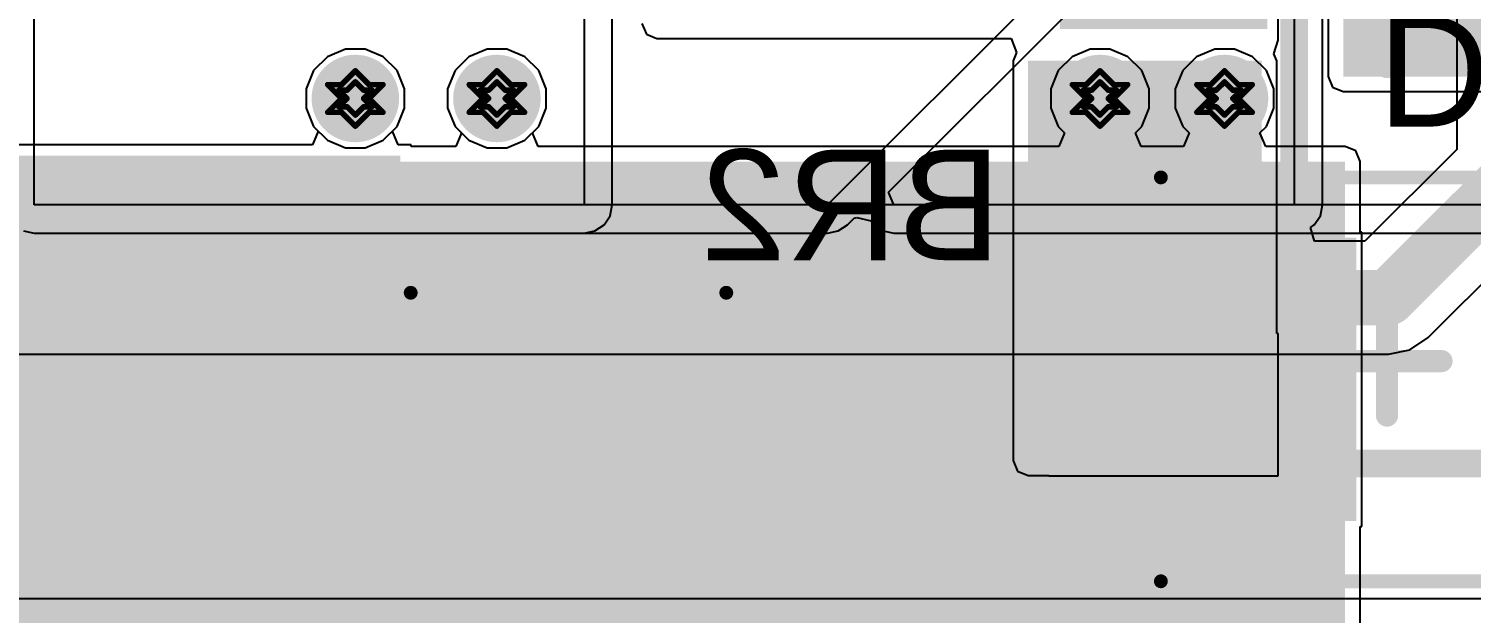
# Model space of a CAD drawing. Header units: inches. Extents: x -2.7 to 10.9, y -2.9 to 7.4.
# Drawn here: x -0.162 to 0.359, y -1.214 to -1.002 of the extents above; entities that cross this region are included whole.
import ezdxf

# ---------------------------------------------------------------- set-up
doc = ezdxf.new("R2010")
doc.units = ezdxf.units.IN
doc.header["$MEASUREMENT"] = 0
for name, color, linetype in [('Board Outline', 216, 'Continuous'), ('Bottom Layer', 5, 'Continuous'), ('Bottom Overlay', 54, 'Continuous'), ('Bottom Paste', 16, 'Continuous'), ('Bottom Solder', 6, 'Continuous'), ('Drill Drawing', 1, 'Continuous'), ('Layer 2', 16, 'Continuous'), ('Layer 3', 76, 'Continuous'), ('Top Layer', 1, 'Continuous'), ('Top Overlay', 2, 'Continuous'), ('Top Paste', 8, 'Continuous'), ('Top Solder', 216, 'Continuous'), ('Via Holes', 16, 'Continuous')]:
    doc.layers.add(name, color=color, linetype=linetype)
doc.styles.add('Arial', font='', dxfattribs={"height": 0.2})
doc.styles.get('Arial').set_extended_font_data('Arial')

# ---------------------------------------------------------------- blocks, each defined once
blk = doc.blocks.new('TB8S_B_33')
at = {"layer": 'Bottom Layer'}
for points in [[(-0.076772, 0.098425), (-0.076772, 0.059055), (-0.147638, 0.059055), (-0.147638, 0.098425)], [(0.147638, 0.098425), (0.147638, 0.059055), (0.076772, 0.059055), (0.076772, 0.098425)], [(-0.076772, -0.059055), (-0.076772, -0.098425), (-0.147638, -0.098425), (-0.147638, -0.059055)], [(0.147638, -0.059055), (0.147638, -0.098425), (0.076772, -0.098425), (0.076772, -0.059055)]]:
    blk.add_hatch(color=5, dxfattribs=at).paths.add_polyline_path(points)
at = {"layer": 'Bottom Paste'}
for points in [[(-0.076772, 0.098425), (-0.076772, 0.059055), (-0.147638, 0.059055), (-0.147638, 0.098425)], [(0.147638, 0.098425), (0.147638, 0.059055), (0.076772, 0.059055), (0.076772, 0.098425)], [(-0.076772, -0.059055), (-0.076772, -0.098425), (-0.147638, -0.098425), (-0.147638, -0.059055)], [(0.147638, -0.059055), (0.147638, -0.098425), (0.076772, -0.098425), (0.076772, -0.059055)]]:
    blk.add_hatch(color=16, dxfattribs=at).paths.add_polyline_path(points)
at = {"layer": 'Bottom Solder'}
for points in [[(-0.074772, 0.100425), (-0.074772, 0.057055), (-0.149638, 0.057055), (-0.149638, 0.100425)], [(0.149638, 0.100425), (0.149638, 0.057055), (0.074772, 0.057055), (0.074772, 0.100425)], [(-0.074772, -0.057055), (-0.074772, -0.100425), (-0.149638, -0.100425), (-0.149638, -0.057055)], [(0.149638, -0.057055), (0.149638, -0.100425), (0.074772, -0.100425), (0.074772, -0.057055)]]:
    blk.add_hatch(color=6, dxfattribs=at).paths.add_polyline_path(points)
at = {"layer": 'Bottom Overlay'}
for points in [[(-0.065, -0.1, 0.01, 0.01, 0), (-0.065, 0.1, 0.01, 0.01, 0)], [(-0.065, 0.1, 0.01, 0.01, 0), (0.065, 0.1, 0.01, 0.01, 0)], [(0.065, -0.1, 0.01, 0.01, 0), (0.065, 0.1, 0.01, 0.01, 0)], [(-0.031496, 0.043307, 0.008, 0.008, 0), (-0.031496, 0.082677, 0.008, 0.008, 0)], [(0.0354, 0.0807, 0.008, 0.008, -1), (0.0354, 0.061, 0.008, 0.008, 0)], [(0.0358, 0.0411, 0.008, 0.008, -1), (0.0358, 0.0608, 0.008, 0.008, 0)], [(-0.031496, -0.082677, 0.008, 0.008, 0), (-0.031496, -0.043307, 0.008, 0.008, 0)], [(0.0354, -0.0469, 0.008, 0.008, -0.9111047), (0.0354, -0.0665, 0.008, 0.008, 0)], [(-0.051181, -0.062992, 0.008, 0.008, 0), (-0.011811, -0.062992, 0.008, 0.008, 0)], [(0.0358, -0.0864, 0.008, 0.008, -1), (0.0358, -0.0667, 0.008, 0.008, 0)], [(-0.065, -0.1, 0.01, 0.01, 0), (0.065, -0.1, 0.01, 0.01, 0)]]:
    blk.add_lwpolyline(points, format="xyseb", dxfattribs=at)
for points in [[(-0.0675, 0.1, 0.005, 0.005, 1), (-0.0625, 0.1, 0.005, 0.005, 1)], [(-0.0675, 0.1, 0.005, 0.005, 1), (-0.0625, 0.1, 0.005, 0.005, 1)], [(0.0625, 0.1, 0.005, 0.005, 1), (0.0675, 0.1, 0.005, 0.005, 1)], [(0.0625, 0.1, 0.005, 0.005, 1), (0.0675, 0.1, 0.005, 0.005, 1)], [(-0.033496, 0.082677, 0.004, 0.004, 1), (-0.029496, 0.082677, 0.004, 0.004, 1)], [(0.0334, 0.0807, 0.004, 0.004, 1), (0.0374, 0.0807, 0.004, 0.004, 1)], [(0.0334, 0.061, 0.004, 0.004, 1), (0.0374, 0.061, 0.004, 0.004, 1)], [(0.0338, 0.0608, 0.004, 0.004, 1), (0.0378, 0.0608, 0.004, 0.004, 1)], [(-0.033496, 0.043307, 0.004, 0.004, 1), (-0.029496, 0.043307, 0.004, 0.004, 1)], [(0.0338, 0.0411, 0.004, 0.004, 1), (0.0378, 0.0411, 0.004, 0.004, 1)], [(-0.033496, -0.043307, 0.004, 0.004, 1), (-0.029496, -0.043307, 0.004, 0.004, 1)], [(0.0334, -0.0469, 0.004, 0.004, 1), (0.0374, -0.0469, 0.004, 0.004, 1)], [(-0.053181, -0.062992, 0.004, 0.004, 1), (-0.049181, -0.062992, 0.004, 0.004, 1)], [(-0.013811, -0.062992, 0.004, 0.004, 1), (-0.009811, -0.062992, 0.004, 0.004, 1)], [(0.0334, -0.0665, 0.004, 0.004, 1), (0.0374, -0.0665, 0.004, 0.004, 1)], [(0.0338, -0.0667, 0.004, 0.004, 1), (0.0378, -0.0667, 0.004, 0.004, 1)], [(-0.033496, -0.082677, 0.004, 0.004, 1), (-0.029496, -0.082677, 0.004, 0.004, 1)], [(0.0338, -0.0864, 0.004, 0.004, 1), (0.0378, -0.0864, 0.004, 0.004, 1)], [(-0.0675, -0.1, 0.005, 0.005, 1), (-0.0625, -0.1, 0.005, 0.005, 1)], [(-0.0675, -0.1, 0.005, 0.005, 1), (-0.0625, -0.1, 0.005, 0.005, 1)], [(0.0625, -0.1, 0.005, 0.005, 1), (0.0675, -0.1, 0.005, 0.005, 1)], [(0.0625, -0.1, 0.005, 0.005, 1), (0.0675, -0.1, 0.005, 0.005, 1)]]:
    blk.add_lwpolyline(points, format="xyseb", close=True, dxfattribs=at)
blk = doc.blocks.new('CYH127_33UH_118')
at = {"layer": 'Top Layer'}
blk.add_hatch(color=1, dxfattribs=at).paths.add_polyline_path([(-0.28543, 0.11811), (-0.12795, 0.11811), (-0.12795, -0.11811), (-0.28543, -0.11811)])
at = {"layer": 'Top Paste'}
blk.add_hatch(color=8, dxfattribs=at).paths.add_polyline_path([(-0.28543, 0.11811), (-0.12795, 0.11811), (-0.12795, -0.11811), (-0.28543, -0.11811)])
at = {"layer": 'Top Solder'}
blk.add_hatch(color=216, dxfattribs=at).paths.add_polyline_path([(-0.2876, 0.12028), (-0.12579, 0.12028), (-0.12579, -0.12028), (-0.2876, -0.12028)])
at = {"layer": 'Top Overlay'}
for points in [[(-0.238, 0.124, 0.005, 0.005, 0), (-0.238, 0.238, 0.005, 0.005, 0)], [(0.238, 0.238, 0.005, 0.005, 0), (-0.238, 0.238, 0.005, 0.005, 0)]]:
    blk.add_lwpolyline(points, format="xyseb", dxfattribs=at)
for points in [[(-0.23925, 0.238, 0.0025, 0.0025, 1), (-0.23675, 0.238, 0.0025, 0.0025, 1)], [(-0.23925, 0.238, 0.0025, 0.0025, 1), (-0.23675, 0.238, 0.0025, 0.0025, 1)], [(-0.23925, 0.124, 0.0025, 0.0025, 1), (-0.23675, 0.124, 0.0025, 0.0025, 1)]]:
    blk.add_lwpolyline(points, format="xyseb", close=True, dxfattribs=at)
blk = doc.blocks.new('SMB__263')
at = {"layer": 'Top Layer'}
for points in [[(-0.14567, -0.04724), (-0.14567, 0.04724), (-0.03543, 0.04724), (-0.03543, -0.04724)], [(0.03543, -0.04724), (0.03543, 0.04724), (0.14567, 0.04724), (0.14567, -0.04724)]]:
    blk.add_hatch(color=1, dxfattribs=at).paths.add_polyline_path(points)
at = {"layer": 'Top Overlay'}
for points in [[(0.10197, 0.04905), (0.18997, 0.04905), (0.18997, 0.07505), (0.10197, 0.07505)], [(0.14697, -0.06494), (0.18997, -0.06494), (0.18997, 0.05306), (0.14697, 0.05306)], [(0.10197, -0.07494), (0.18997, -0.07494), (0.18997, -0.04894), (0.10197, -0.04894)]]:
    blk.add_hatch(color=2, dxfattribs=at).paths.add_polyline_path(points)
at = {"layer": 'Top Paste'}
for points in [[(-0.14567, -0.04724), (-0.14567, 0.04724), (-0.03543, 0.04724), (-0.03543, -0.04724)], [(0.03543, -0.04724), (0.03543, 0.04724), (0.14567, 0.04724), (0.14567, -0.04724)]]:
    blk.add_hatch(color=8, dxfattribs=at).paths.add_polyline_path(points)
at = {"layer": 'Top Solder'}
for points in [[(-0.14967, -0.05124), (-0.14967, 0.05124), (-0.03143, 0.05124), (-0.03143, -0.05124)], [(0.03143, -0.05124), (0.03143, 0.05124), (0.14967, 0.05124), (0.14967, -0.05124)]]:
    blk.add_hatch(color=216, dxfattribs=at).paths.add_polyline_path(points)
at = {"layer": 'Top Overlay'}
for points in [[(0.102, 0.073, 0.005, 0.005, 0), (-0.087, 0.073, 0.005, 0.005, 0)], [(-0.087, 0.073, 0.005, 0.005, 0), (-0.087, 0.055, 0.005, 0.005, 0)], [(-0.087, -0.055, 0.005, 0.005, 0), (-0.087, -0.073, 0.005, 0.005, 0)], [(0.102, -0.073, 0.005, 0.005, 0), (-0.087, -0.073, 0.005, 0.005, 0)]]:
    blk.add_lwpolyline(points, format="xyseb", dxfattribs=at)
for points in [[(-0.08825, 0.073, 0.0025, 0.0025, 1), (-0.08575, 0.073, 0.0025, 0.0025, 1)], [(-0.08825, 0.073, 0.0025, 0.0025, 1), (-0.08575, 0.073, 0.0025, 0.0025, 1)], [(0.10075, 0.073, 0.0025, 0.0025, 1), (0.10325, 0.073, 0.0025, 0.0025, 1)], [(-0.08825, 0.055, 0.0025, 0.0025, 1), (-0.08575, 0.055, 0.0025, 0.0025, 1)], [(-0.08825, -0.055, 0.0025, 0.0025, 1), (-0.08575, -0.055, 0.0025, 0.0025, 1)], [(-0.08825, -0.073, 0.0025, 0.0025, 1), (-0.08575, -0.073, 0.0025, 0.0025, 1)], [(-0.08825, -0.073, 0.0025, 0.0025, 1), (-0.08575, -0.073, 0.0025, 0.0025, 1)], [(0.10075, -0.073, 0.0025, 0.0025, 1), (0.10325, -0.073, 0.0025, 0.0025, 1)]]:
    blk.add_lwpolyline(points, format="xyseb", close=True, dxfattribs=at)

msp = doc.modelspace()

# ---------------------------------------------------------------- hatches: boundary and pattern name
at = {"layer": 'Bottom Layer'}
for points in [[(0.31287, -1.01959), (0.40821, -1.01959), (0.40821, -0.68374), (0.31287, -0.68374)], [(0.31287, -1.01959), (0.50784, -1.01959), (0.50784, -0.94541), (0.31287, -0.94541)], [(0.199, -1.15844), (0.28343, -1.15844), (0.28343, -1.0139), (0.199, -1.0139)]]:
    msp.add_hatch(color=5, dxfattribs=at).paths.add_polyline_path(points)
h = msp.add_hatch(color=5, dxfattribs=at)
edge = h.paths.add_edge_path()
edge.add_arc((-0.044, -1.02752), 0.01181, 0, 360)
h = msp.add_hatch(color=5, dxfattribs=at)
edge = h.paths.add_edge_path()
edge.add_arc((0.00714, -1.02752), 0.01181, 0, 360)
h = msp.add_hatch(color=5, dxfattribs=at)
edge = h.paths.add_edge_path()
edge.add_arc((0.225, -1.02752), 0.01181, 0, 360)
h = msp.add_hatch(color=5, dxfattribs=at)
edge = h.paths.add_edge_path()
edge.add_arc((0.27, -1.02752), 0.01181, 0, 360)
at = {"layer": 'Bottom Solder'}
h = msp.add_hatch(color=6, dxfattribs=at)
edge = h.paths.add_edge_path()
edge.add_arc((-0.044, -1.02752), 0.01581, 0, 360)
h = msp.add_hatch(color=6, dxfattribs=at)
edge = h.paths.add_edge_path()
edge.add_arc((0.00714, -1.02752), 0.01581, 0, 360)
h = msp.add_hatch(color=6, dxfattribs=at)
edge = h.paths.add_edge_path()
edge.add_arc((0.225, -1.02752), 0.01581, 0, 360)
h = msp.add_hatch(color=6, dxfattribs=at)
edge = h.paths.add_edge_path()
edge.add_arc((0.27, -1.02752), 0.01581, 0, 360)
at = {"layer": 'Layer 2'}
h = msp.add_hatch(color=16, dxfattribs=at)
edge = h.paths.add_edge_path()
edge.add_arc((-0.044, -1.02752), 0.01181, 0, 360)
h = msp.add_hatch(color=16, dxfattribs=at)
edge = h.paths.add_edge_path()
edge.add_arc((0.00714, -1.02752), 0.01181, 0, 360)
h = msp.add_hatch(color=16, dxfattribs=at)
edge = h.paths.add_edge_path()
edge.add_arc((0.225, -1.02752), 0.01181, 0, 360)
h = msp.add_hatch(color=16, dxfattribs=at)
edge = h.paths.add_edge_path()
edge.add_arc((0.27, -1.02752), 0.01181, 0, 360)
at = {"layer": 'Layer 3'}
h = msp.add_hatch(color=76, dxfattribs=at)
edge = h.paths.add_edge_path()
edge.add_arc((-0.044, -1.02752), 0.01181, 0, 360)
h = msp.add_hatch(color=76, dxfattribs=at)
edge = h.paths.add_edge_path()
edge.add_arc((0.00714, -1.02752), 0.01181, 0, 360)
h = msp.add_hatch(color=76, dxfattribs=at)
edge = h.paths.add_edge_path()
edge.add_arc((0.225, -1.02752), 0.01181, 0, 360)
h = msp.add_hatch(color=76, dxfattribs=at)
edge = h.paths.add_edge_path()
edge.add_arc((0.27, -1.02752), 0.01181, 0, 360)
at = {"layer": 'Top Layer'}
h = msp.add_hatch(color=1, dxfattribs=at)
edge = h.paths.add_edge_path()
edge.add_arc((-0.044, -1.02752), 0.01181, 0, 360)
h = msp.add_hatch(color=1, dxfattribs=at)
edge = h.paths.add_edge_path()
edge.add_arc((0.00714, -1.02752), 0.01181, 0, 360)
h = msp.add_hatch(color=1, dxfattribs=at)
edge = h.paths.add_edge_path()
edge.add_arc((0.225, -1.02752), 0.01181, 0, 360)
h = msp.add_hatch(color=1, dxfattribs=at)
edge = h.paths.add_edge_path()
edge.add_arc((0.27, -1.02752), 0.01181, 0, 360)
for points in [[(-0.348, -1.2078), (0.31357, -1.2078), (0.31357, -1.05032), (-0.348, -1.05032)], [(0.22805, -1.05032), (0.22805, -1.36634), (0.28908, -1.36634), (0.28908, -1.05032)], [(-0.348, -1.257), (0.31357, -1.257), (0.31357, -1.19433), (-0.348, -1.19433)]]:
    msp.add_hatch(color=1, dxfattribs=at).paths.add_polyline_path(points)
at = {"layer": 'Top Solder'}
h = msp.add_hatch(color=216, dxfattribs=at)
edge = h.paths.add_edge_path()
edge.add_arc((-0.044, -1.02752), 0.01581, 0, 360)
h = msp.add_hatch(color=216, dxfattribs=at)
edge = h.paths.add_edge_path()
edge.add_arc((0.00714, -1.02752), 0.01581, 0, 360)
h = msp.add_hatch(color=216, dxfattribs=at)
edge = h.paths.add_edge_path()
edge.add_arc((0.225, -1.02752), 0.01581, 0, 360)
h = msp.add_hatch(color=216, dxfattribs=at)
edge = h.paths.add_edge_path()
edge.add_arc((0.27, -1.02752), 0.01581, 0, 360)
at = {"layer": 'Via Holes'}
h = msp.add_hatch(color=7, dxfattribs=at)
edge = h.paths.add_edge_path()
edge.add_arc((-0.044, -1.02752), 0.00591, 0, 360)
h = msp.add_hatch(color=7, dxfattribs=at)
edge = h.paths.add_edge_path()
edge.add_arc((0.00714, -1.02752), 0.00591, 0, 360)
h = msp.add_hatch(color=7, dxfattribs=at)
edge = h.paths.add_edge_path()
edge.add_arc((0.225, -1.02752), 0.00591, 0, 360)
h = msp.add_hatch(color=7, dxfattribs=at)
edge = h.paths.add_edge_path()
edge.add_arc((0.27, -1.02752), 0.00591, 0, 360)

# ---------------------------------------------------------------- linework, layer by layer
at = {"layer": 'Board Outline'}
msp.add_lwpolyline([(2.84412, -0.24125, 0.005, 0.005, -0.741893), (-2.49969, -1.37795, 0.005, 0.005, 0)], format="xyseb", dxfattribs=at)
at = {"layer": 'Bottom Layer'}
for p, q in [((-0.16, -1.066), (-0.16, -0.78384)), ((0.03864, -0.917), (0.03864, -1.066)), ((0.04883, -1.066), (0.04883, -0.917)), ((0.30746, -0.94541), (0.30746, -1.01959)), ((0.28943, -1.00571), (0.28943, -0.95505)), ((0.05955, -1.00042), (0.06114, -1.00425)), ((0.06114, -1.00425), (0.06496, -1.00584)), ((0.06496, -1.00584), (0.19288, -1.00584)), ((0.19288, -1.00584), (0.19486, -1.01084)), ((0.28782, -1.01143), (0.28943, -1.00642)), ((0.28943, -1.00642), (0.28943, -1.00571)), ((0.19486, -1.01084), (0.19359, -1.0139)), ((0.19359, -1.0139), (0.19359, -1.15844)), ((0.28885, -1.0139), (0.28782, -1.01143)), ((0.28885, -1.11254), (0.28885, -1.0139)), ((0.30746, -1.01959), (0.30904, -1.02342)), ((0.30904, -1.02342), (0.31287, -1.025)), ((0.31287, -1.025), (0.50784, -1.025)), ((0.03864, -1.066), (-0.16, -1.066)), ((0.04806, -1.0699), (0.04883, -1.066)), ((0.04254, -1.07542), (0.04585, -1.07321)), ((0.04585, -1.07321), (0.04806, -1.0699)), ((-0.1639, -1.07542), (-0.16, -1.0762)), ((-0.16, -1.0762), (0.03864, -1.0762)), ((0.03864, -1.0762), (0.04254, -1.07542)), ((0.28943, -1.11254), (0.28885, -1.11254)), ((0.28943, -1.1639), (0.28943, -1.11254)), ((0.19359, -1.15844), (0.19517, -1.16226)), ((0.19517, -1.16226), (0.199, -1.16385)), ((0.199, -1.16385), (0.20657, -1.16385)), ((0.20657, -1.16385), (0.20657, -1.1639)), ((0.20657, -1.1639), (0.28943, -1.1639)), ((0.60216, -1.20839), (-0.65402, -1.20839))]:
    msp.add_line(p, q, dxfattribs=at)
at = {"layer": 'Drill Drawing'}
for points in [[(-0.049, -1.02252, 0.002, 0.002, 0), (-0.044, -1.01752, 0.002, 0.002, 0)], [(-0.047, -1.02452, 0.002, 0.002, 0), (-0.044, -1.02152, 0.002, 0.002, 0)], [(-0.044, -1.01752, 0.002, 0.002, 0), (-0.039, -1.02252, 0.002, 0.002, 0)], [(-0.044, -1.02152, 0.002, 0.002, 0), (-0.041, -1.02452, 0.002, 0.002, 0)], [(0.00214, -1.02252, 0.002, 0.002, 0), (0.00714, -1.01752, 0.002, 0.002, 0)], [(0.00414, -1.02452, 0.002, 0.002, 0), (0.00714, -1.02152, 0.002, 0.002, 0)], [(0.00714, -1.01752, 0.002, 0.002, 0), (0.01214, -1.02252, 0.002, 0.002, 0)], [(0.00714, -1.02152, 0.002, 0.002, 0), (0.01014, -1.02452, 0.002, 0.002, 0)], [(0.22, -1.02252, 0.002, 0.002, 0), (0.225, -1.01752, 0.002, 0.002, 0)], [(0.222, -1.02452, 0.002, 0.002, 0), (0.225, -1.02152, 0.002, 0.002, 0)], [(0.225, -1.01752, 0.002, 0.002, 0), (0.23, -1.02252, 0.002, 0.002, 0)], [(0.225, -1.02152, 0.002, 0.002, 0), (0.228, -1.02452, 0.002, 0.002, 0)], [(0.265, -1.02252, 0.002, 0.002, 0), (0.27, -1.01752, 0.002, 0.002, 0)], [(0.267, -1.02452, 0.002, 0.002, 0), (0.27, -1.02152, 0.002, 0.002, 0)], [(0.27, -1.01752, 0.002, 0.002, 0), (0.275, -1.02252, 0.002, 0.002, 0)], [(0.27, -1.02152, 0.002, 0.002, 0), (0.273, -1.02452, 0.002, 0.002, 0)], [(-0.054, -1.02252, 0.002, 0.002, 0), (-0.049, -1.02752, 0.002, 0.002, 0)], [(-0.054, -1.02252, 0.002, 0.002, 0), (-0.049, -1.02252, 0.002, 0.002, 0)], [(-0.05, -1.02452, 0.002, 0.002, 0), (-0.047, -1.02752, 0.002, 0.002, 0)], [(-0.05, -1.02452, 0.002, 0.002, 0), (-0.047, -1.02452, 0.002, 0.002, 0)], [(-0.041, -1.02452, 0.002, 0.002, 0), (-0.038, -1.02452, 0.002, 0.002, 0)], [(-0.041, -1.02752, 0.002, 0.002, 0), (-0.038, -1.02452, 0.002, 0.002, 0)], [(-0.039, -1.02252, 0.002, 0.002, 0), (-0.034, -1.02252, 0.002, 0.002, 0)], [(-0.039, -1.02752, 0.002, 0.002, 0), (-0.034, -1.02252, 0.002, 0.002, 0)], [(-0.00286, -1.02252, 0.002, 0.002, 0), (0.00214, -1.02752, 0.002, 0.002, 0)], [(-0.00286, -1.02252, 0.002, 0.002, 0), (0.00214, -1.02252, 0.002, 0.002, 0)], [(0.00114, -1.02452, 0.002, 0.002, 0), (0.00414, -1.02752, 0.002, 0.002, 0)], [(0.00114, -1.02452, 0.002, 0.002, 0), (0.00414, -1.02452, 0.002, 0.002, 0)], [(0.01014, -1.02452, 0.002, 0.002, 0), (0.01314, -1.02452, 0.002, 0.002, 0)], [(0.01014, -1.02752, 0.002, 0.002, 0), (0.01314, -1.02452, 0.002, 0.002, 0)], [(0.01214, -1.02252, 0.002, 0.002, 0), (0.01714, -1.02252, 0.002, 0.002, 0)], [(0.01214, -1.02752, 0.002, 0.002, 0), (0.01714, -1.02252, 0.002, 0.002, 0)], [(0.215, -1.02252, 0.002, 0.002, 0), (0.22, -1.02752, 0.002, 0.002, 0)], [(0.215, -1.02252, 0.002, 0.002, 0), (0.22, -1.02252, 0.002, 0.002, 0)], [(0.219, -1.02452, 0.002, 0.002, 0), (0.222, -1.02752, 0.002, 0.002, 0)], [(0.219, -1.02452, 0.002, 0.002, 0), (0.222, -1.02452, 0.002, 0.002, 0)], [(0.228, -1.02452, 0.002, 0.002, 0), (0.231, -1.02452, 0.002, 0.002, 0)], [(0.228, -1.02752, 0.002, 0.002, 0), (0.231, -1.02452, 0.002, 0.002, 0)], [(0.23, -1.02252, 0.002, 0.002, 0), (0.235, -1.02252, 0.002, 0.002, 0)], [(0.23, -1.02752, 0.002, 0.002, 0), (0.235, -1.02252, 0.002, 0.002, 0)], [(0.26, -1.02252, 0.002, 0.002, 0), (0.265, -1.02752, 0.002, 0.002, 0)], [(0.26, -1.02252, 0.002, 0.002, 0), (0.265, -1.02252, 0.002, 0.002, 0)], [(0.264, -1.02452, 0.002, 0.002, 0), (0.267, -1.02752, 0.002, 0.002, 0)], [(0.264, -1.02452, 0.002, 0.002, 0), (0.267, -1.02452, 0.002, 0.002, 0)], [(0.273, -1.02452, 0.002, 0.002, 0), (0.276, -1.02452, 0.002, 0.002, 0)], [(0.273, -1.02752, 0.002, 0.002, 0), (0.276, -1.02452, 0.002, 0.002, 0)], [(0.275, -1.02252, 0.002, 0.002, 0), (0.28, -1.02252, 0.002, 0.002, 0)], [(0.275, -1.02752, 0.002, 0.002, 0), (0.28, -1.02252, 0.002, 0.002, 0)], [(-0.054, -1.03252, 0.002, 0.002, 0), (-0.049, -1.02752, 0.002, 0.002, 0)], [(-0.054, -1.03252, 0.002, 0.002, 0), (-0.049, -1.03252, 0.002, 0.002, 0)], [(-0.05, -1.03052, 0.002, 0.002, 0), (-0.047, -1.02752, 0.002, 0.002, 0)], [(-0.05, -1.03052, 0.002, 0.002, 0), (-0.047, -1.03052, 0.002, 0.002, 0)], [(-0.049, -1.03252, 0.002, 0.002, 0), (-0.044, -1.03752, 0.002, 0.002, 0)], [(-0.047, -1.03052, 0.002, 0.002, 0), (-0.044, -1.03352, 0.002, 0.002, 0)], [(-0.044, -1.03352, 0.002, 0.002, 0), (-0.041, -1.03052, 0.002, 0.002, 0)], [(-0.044, -1.03752, 0.002, 0.002, 0), (-0.039, -1.03252, 0.002, 0.002, 0)], [(-0.041, -1.02752, 0.002, 0.002, 0), (-0.038, -1.03052, 0.002, 0.002, 0)], [(-0.041, -1.03052, 0.002, 0.002, 0), (-0.038, -1.03052, 0.002, 0.002, 0)], [(-0.039, -1.02752, 0.002, 0.002, 0), (-0.034, -1.03252, 0.002, 0.002, 0)], [(-0.039, -1.03252, 0.002, 0.002, 0), (-0.034, -1.03252, 0.002, 0.002, 0)], [(-0.00286, -1.03252, 0.002, 0.002, 0), (0.00214, -1.02752, 0.002, 0.002, 0)], [(-0.00286, -1.03252, 0.002, 0.002, 0), (0.00214, -1.03252, 0.002, 0.002, 0)], [(0.00114, -1.03052, 0.002, 0.002, 0), (0.00414, -1.02752, 0.002, 0.002, 0)], [(0.00114, -1.03052, 0.002, 0.002, 0), (0.00414, -1.03052, 0.002, 0.002, 0)], [(0.00214, -1.03252, 0.002, 0.002, 0), (0.00714, -1.03752, 0.002, 0.002, 0)], [(0.00414, -1.03052, 0.002, 0.002, 0), (0.00714, -1.03352, 0.002, 0.002, 0)], [(0.00714, -1.03352, 0.002, 0.002, 0), (0.01014, -1.03052, 0.002, 0.002, 0)], [(0.00714, -1.03752, 0.002, 0.002, 0), (0.01214, -1.03252, 0.002, 0.002, 0)], [(0.01014, -1.02752, 0.002, 0.002, 0), (0.01314, -1.03052, 0.002, 0.002, 0)], [(0.01014, -1.03052, 0.002, 0.002, 0), (0.01314, -1.03052, 0.002, 0.002, 0)], [(0.01214, -1.02752, 0.002, 0.002, 0), (0.01714, -1.03252, 0.002, 0.002, 0)], [(0.01214, -1.03252, 0.002, 0.002, 0), (0.01714, -1.03252, 0.002, 0.002, 0)], [(0.215, -1.03252, 0.002, 0.002, 0), (0.22, -1.02752, 0.002, 0.002, 0)], [(0.215, -1.03252, 0.002, 0.002, 0), (0.22, -1.03252, 0.002, 0.002, 0)], [(0.219, -1.03052, 0.002, 0.002, 0), (0.222, -1.02752, 0.002, 0.002, 0)], [(0.219, -1.03052, 0.002, 0.002, 0), (0.222, -1.03052, 0.002, 0.002, 0)], [(0.22, -1.03252, 0.002, 0.002, 0), (0.225, -1.03752, 0.002, 0.002, 0)], [(0.222, -1.03052, 0.002, 0.002, 0), (0.225, -1.03352, 0.002, 0.002, 0)], [(0.225, -1.03352, 0.002, 0.002, 0), (0.228, -1.03052, 0.002, 0.002, 0)], [(0.225, -1.03752, 0.002, 0.002, 0), (0.23, -1.03252, 0.002, 0.002, 0)], [(0.228, -1.02752, 0.002, 0.002, 0), (0.231, -1.03052, 0.002, 0.002, 0)], [(0.228, -1.03052, 0.002, 0.002, 0), (0.231, -1.03052, 0.002, 0.002, 0)], [(0.23, -1.02752, 0.002, 0.002, 0), (0.235, -1.03252, 0.002, 0.002, 0)], [(0.23, -1.03252, 0.002, 0.002, 0), (0.235, -1.03252, 0.002, 0.002, 0)], [(0.26, -1.03252, 0.002, 0.002, 0), (0.265, -1.02752, 0.002, 0.002, 0)], [(0.26, -1.03252, 0.002, 0.002, 0), (0.265, -1.03252, 0.002, 0.002, 0)], [(0.264, -1.03052, 0.002, 0.002, 0), (0.267, -1.02752, 0.002, 0.002, 0)], [(0.264, -1.03052, 0.002, 0.002, 0), (0.267, -1.03052, 0.002, 0.002, 0)], [(0.265, -1.03252, 0.002, 0.002, 0), (0.27, -1.03752, 0.002, 0.002, 0)], [(0.267, -1.03052, 0.002, 0.002, 0), (0.27, -1.03352, 0.002, 0.002, 0)], [(0.27, -1.03352, 0.002, 0.002, 0), (0.273, -1.03052, 0.002, 0.002, 0)], [(0.27, -1.03752, 0.002, 0.002, 0), (0.275, -1.03252, 0.002, 0.002, 0)], [(0.273, -1.02752, 0.002, 0.002, 0), (0.276, -1.03052, 0.002, 0.002, 0)], [(0.273, -1.03052, 0.002, 0.002, 0), (0.276, -1.03052, 0.002, 0.002, 0)], [(0.275, -1.02752, 0.002, 0.002, 0), (0.28, -1.03252, 0.002, 0.002, 0)], [(0.275, -1.03252, 0.002, 0.002, 0), (0.28, -1.03252, 0.002, 0.002, 0)]]:
    msp.add_lwpolyline(points, format="xyseb", dxfattribs=at)
for points in [[(-0.0445, -1.01752, 0.001, 0.001, 1), (-0.0435, -1.01752, 0.001, 0.001, 1)], [(-0.0445, -1.01752, 0.001, 0.001, 1), (-0.0435, -1.01752, 0.001, 0.001, 1)], [(-0.0445, -1.02152, 0.001, 0.001, 1), (-0.0435, -1.02152, 0.001, 0.001, 1)], [(-0.0445, -1.02152, 0.001, 0.001, 1), (-0.0435, -1.02152, 0.001, 0.001, 1)], [(0.00664, -1.01752, 0.001, 0.001, 1), (0.00764, -1.01752, 0.001, 0.001, 1)], [(0.00664, -1.01752, 0.001, 0.001, 1), (0.00764, -1.01752, 0.001, 0.001, 1)], [(0.00664, -1.02152, 0.001, 0.001, 1), (0.00764, -1.02152, 0.001, 0.001, 1)], [(0.00664, -1.02152, 0.001, 0.001, 1), (0.00764, -1.02152, 0.001, 0.001, 1)], [(0.2245, -1.01752, 0.001, 0.001, 1), (0.2255, -1.01752, 0.001, 0.001, 1)], [(0.2245, -1.01752, 0.001, 0.001, 1), (0.2255, -1.01752, 0.001, 0.001, 1)], [(0.2245, -1.02152, 0.001, 0.001, 1), (0.2255, -1.02152, 0.001, 0.001, 1)], [(0.2245, -1.02152, 0.001, 0.001, 1), (0.2255, -1.02152, 0.001, 0.001, 1)], [(0.2695, -1.01752, 0.001, 0.001, 1), (0.2705, -1.01752, 0.001, 0.001, 1)], [(0.2695, -1.01752, 0.001, 0.001, 1), (0.2705, -1.01752, 0.001, 0.001, 1)], [(0.2695, -1.02152, 0.001, 0.001, 1), (0.2705, -1.02152, 0.001, 0.001, 1)], [(0.2695, -1.02152, 0.001, 0.001, 1), (0.2705, -1.02152, 0.001, 0.001, 1)], [(-0.0545, -1.02252, 0.001, 0.001, 1), (-0.0535, -1.02252, 0.001, 0.001, 1)], [(-0.0545, -1.02252, 0.001, 0.001, 1), (-0.0535, -1.02252, 0.001, 0.001, 1)], [(-0.0505, -1.02452, 0.001, 0.001, 1), (-0.0495, -1.02452, 0.001, 0.001, 1)], [(-0.0505, -1.02452, 0.001, 0.001, 1), (-0.0495, -1.02452, 0.001, 0.001, 1)], [(-0.0495, -1.02252, 0.001, 0.001, 1), (-0.0485, -1.02252, 0.001, 0.001, 1)], [(-0.0495, -1.02252, 0.001, 0.001, 1), (-0.0485, -1.02252, 0.001, 0.001, 1)], [(-0.0475, -1.02452, 0.001, 0.001, 1), (-0.0465, -1.02452, 0.001, 0.001, 1)], [(-0.0475, -1.02452, 0.001, 0.001, 1), (-0.0465, -1.02452, 0.001, 0.001, 1)], [(-0.0415, -1.02452, 0.001, 0.001, 1), (-0.0405, -1.02452, 0.001, 0.001, 1)], [(-0.0415, -1.02452, 0.001, 0.001, 1), (-0.0405, -1.02452, 0.001, 0.001, 1)], [(-0.0395, -1.02252, 0.001, 0.001, 1), (-0.0385, -1.02252, 0.001, 0.001, 1)], [(-0.0395, -1.02252, 0.001, 0.001, 1), (-0.0385, -1.02252, 0.001, 0.001, 1)], [(-0.0385, -1.02452, 0.001, 0.001, 1), (-0.0375, -1.02452, 0.001, 0.001, 1)], [(-0.0385, -1.02452, 0.001, 0.001, 1), (-0.0375, -1.02452, 0.001, 0.001, 1)], [(-0.0345, -1.02252, 0.001, 0.001, 1), (-0.0335, -1.02252, 0.001, 0.001, 1)], [(-0.0345, -1.02252, 0.001, 0.001, 1), (-0.0335, -1.02252, 0.001, 0.001, 1)], [(-0.00336, -1.02252, 0.001, 0.001, 1), (-0.00236, -1.02252, 0.001, 0.001, 1)], [(-0.00336, -1.02252, 0.001, 0.001, 1), (-0.00236, -1.02252, 0.001, 0.001, 1)], [(0.00064, -1.02452, 0.001, 0.001, 1), (0.00164, -1.02452, 0.001, 0.001, 1)], [(0.00064, -1.02452, 0.001, 0.001, 1), (0.00164, -1.02452, 0.001, 0.001, 1)], [(0.00164, -1.02252, 0.001, 0.001, 1), (0.00264, -1.02252, 0.001, 0.001, 1)], [(0.00164, -1.02252, 0.001, 0.001, 1), (0.00264, -1.02252, 0.001, 0.001, 1)], [(0.00364, -1.02452, 0.001, 0.001, 1), (0.00464, -1.02452, 0.001, 0.001, 1)], [(0.00364, -1.02452, 0.001, 0.001, 1), (0.00464, -1.02452, 0.001, 0.001, 1)], [(0.00964, -1.02452, 0.001, 0.001, 1), (0.01064, -1.02452, 0.001, 0.001, 1)], [(0.00964, -1.02452, 0.001, 0.001, 1), (0.01064, -1.02452, 0.001, 0.001, 1)], [(0.01164, -1.02252, 0.001, 0.001, 1), (0.01264, -1.02252, 0.001, 0.001, 1)], [(0.01164, -1.02252, 0.001, 0.001, 1), (0.01264, -1.02252, 0.001, 0.001, 1)], [(0.01264, -1.02452, 0.001, 0.001, 1), (0.01364, -1.02452, 0.001, 0.001, 1)], [(0.01264, -1.02452, 0.001, 0.001, 1), (0.01364, -1.02452, 0.001, 0.001, 1)], [(0.01664, -1.02252, 0.001, 0.001, 1), (0.01764, -1.02252, 0.001, 0.001, 1)], [(0.01664, -1.02252, 0.001, 0.001, 1), (0.01764, -1.02252, 0.001, 0.001, 1)], [(0.2145, -1.02252, 0.001, 0.001, 1), (0.2155, -1.02252, 0.001, 0.001, 1)], [(0.2145, -1.02252, 0.001, 0.001, 1), (0.2155, -1.02252, 0.001, 0.001, 1)], [(0.2185, -1.02452, 0.001, 0.001, 1), (0.2195, -1.02452, 0.001, 0.001, 1)], [(0.2185, -1.02452, 0.001, 0.001, 1), (0.2195, -1.02452, 0.001, 0.001, 1)], [(0.2195, -1.02252, 0.001, 0.001, 1), (0.2205, -1.02252, 0.001, 0.001, 1)], [(0.2195, -1.02252, 0.001, 0.001, 1), (0.2205, -1.02252, 0.001, 0.001, 1)], [(0.2215, -1.02452, 0.001, 0.001, 1), (0.2225, -1.02452, 0.001, 0.001, 1)], [(0.2215, -1.02452, 0.001, 0.001, 1), (0.2225, -1.02452, 0.001, 0.001, 1)], [(0.2275, -1.02452, 0.001, 0.001, 1), (0.2285, -1.02452, 0.001, 0.001, 1)], [(0.2275, -1.02452, 0.001, 0.001, 1), (0.2285, -1.02452, 0.001, 0.001, 1)], [(0.2295, -1.02252, 0.001, 0.001, 1), (0.2305, -1.02252, 0.001, 0.001, 1)], [(0.2295, -1.02252, 0.001, 0.001, 1), (0.2305, -1.02252, 0.001, 0.001, 1)], [(0.2305, -1.02452, 0.001, 0.001, 1), (0.2315, -1.02452, 0.001, 0.001, 1)], [(0.2305, -1.02452, 0.001, 0.001, 1), (0.2315, -1.02452, 0.001, 0.001, 1)], [(0.2345, -1.02252, 0.001, 0.001, 1), (0.2355, -1.02252, 0.001, 0.001, 1)], [(0.2345, -1.02252, 0.001, 0.001, 1), (0.2355, -1.02252, 0.001, 0.001, 1)], [(0.2595, -1.02252, 0.001, 0.001, 1), (0.2605, -1.02252, 0.001, 0.001, 1)], [(0.2595, -1.02252, 0.001, 0.001, 1), (0.2605, -1.02252, 0.001, 0.001, 1)], [(0.2635, -1.02452, 0.001, 0.001, 1), (0.2645, -1.02452, 0.001, 0.001, 1)], [(0.2635, -1.02452, 0.001, 0.001, 1), (0.2645, -1.02452, 0.001, 0.001, 1)], [(0.2645, -1.02252, 0.001, 0.001, 1), (0.2655, -1.02252, 0.001, 0.001, 1)], [(0.2645, -1.02252, 0.001, 0.001, 1), (0.2655, -1.02252, 0.001, 0.001, 1)], [(0.2665, -1.02452, 0.001, 0.001, 1), (0.2675, -1.02452, 0.001, 0.001, 1)], [(0.2665, -1.02452, 0.001, 0.001, 1), (0.2675, -1.02452, 0.001, 0.001, 1)], [(0.2725, -1.02452, 0.001, 0.001, 1), (0.2735, -1.02452, 0.001, 0.001, 1)], [(0.2725, -1.02452, 0.001, 0.001, 1), (0.2735, -1.02452, 0.001, 0.001, 1)], [(0.2745, -1.02252, 0.001, 0.001, 1), (0.2755, -1.02252, 0.001, 0.001, 1)], [(0.2745, -1.02252, 0.001, 0.001, 1), (0.2755, -1.02252, 0.001, 0.001, 1)], [(0.2755, -1.02452, 0.001, 0.001, 1), (0.2765, -1.02452, 0.001, 0.001, 1)], [(0.2755, -1.02452, 0.001, 0.001, 1), (0.2765, -1.02452, 0.001, 0.001, 1)], [(0.2795, -1.02252, 0.001, 0.001, 1), (0.2805, -1.02252, 0.001, 0.001, 1)], [(0.2795, -1.02252, 0.001, 0.001, 1), (0.2805, -1.02252, 0.001, 0.001, 1)], [(-0.0545, -1.03252, 0.001, 0.001, 1), (-0.0535, -1.03252, 0.001, 0.001, 1)], [(-0.0545, -1.03252, 0.001, 0.001, 1), (-0.0535, -1.03252, 0.001, 0.001, 1)], [(-0.0505, -1.03052, 0.001, 0.001, 1), (-0.0495, -1.03052, 0.001, 0.001, 1)], [(-0.0505, -1.03052, 0.001, 0.001, 1), (-0.0495, -1.03052, 0.001, 0.001, 1)], [(-0.0495, -1.02752, 0.001, 0.001, 1), (-0.0485, -1.02752, 0.001, 0.001, 1)], [(-0.0495, -1.02752, 0.001, 0.001, 1), (-0.0485, -1.02752, 0.001, 0.001, 1)], [(-0.0495, -1.03252, 0.001, 0.001, 1), (-0.0485, -1.03252, 0.001, 0.001, 1)], [(-0.0495, -1.03252, 0.001, 0.001, 1), (-0.0485, -1.03252, 0.001, 0.001, 1)], [(-0.0475, -1.02752, 0.001, 0.001, 1), (-0.0465, -1.02752, 0.001, 0.001, 1)], [(-0.0475, -1.02752, 0.001, 0.001, 1), (-0.0465, -1.02752, 0.001, 0.001, 1)], [(-0.0475, -1.03052, 0.001, 0.001, 1), (-0.0465, -1.03052, 0.001, 0.001, 1)], [(-0.0475, -1.03052, 0.001, 0.001, 1), (-0.0465, -1.03052, 0.001, 0.001, 1)], [(-0.0415, -1.02752, 0.001, 0.001, 1), (-0.0405, -1.02752, 0.001, 0.001, 1)], [(-0.0415, -1.02752, 0.001, 0.001, 1), (-0.0405, -1.02752, 0.001, 0.001, 1)], [(-0.0415, -1.03052, 0.001, 0.001, 1), (-0.0405, -1.03052, 0.001, 0.001, 1)], [(-0.0415, -1.03052, 0.001, 0.001, 1), (-0.0405, -1.03052, 0.001, 0.001, 1)], [(-0.0395, -1.02752, 0.001, 0.001, 1), (-0.0385, -1.02752, 0.001, 0.001, 1)], [(-0.0395, -1.02752, 0.001, 0.001, 1), (-0.0385, -1.02752, 0.001, 0.001, 1)], [(-0.0395, -1.03252, 0.001, 0.001, 1), (-0.0385, -1.03252, 0.001, 0.001, 1)], [(-0.0395, -1.03252, 0.001, 0.001, 1), (-0.0385, -1.03252, 0.001, 0.001, 1)], [(-0.0385, -1.03052, 0.001, 0.001, 1), (-0.0375, -1.03052, 0.001, 0.001, 1)], [(-0.0385, -1.03052, 0.001, 0.001, 1), (-0.0375, -1.03052, 0.001, 0.001, 1)], [(-0.0345, -1.03252, 0.001, 0.001, 1), (-0.0335, -1.03252, 0.001, 0.001, 1)], [(-0.0345, -1.03252, 0.001, 0.001, 1), (-0.0335, -1.03252, 0.001, 0.001, 1)], [(-0.00336, -1.03252, 0.001, 0.001, 1), (-0.00236, -1.03252, 0.001, 0.001, 1)], [(-0.00336, -1.03252, 0.001, 0.001, 1), (-0.00236, -1.03252, 0.001, 0.001, 1)], [(0.00064, -1.03052, 0.001, 0.001, 1), (0.00164, -1.03052, 0.001, 0.001, 1)], [(0.00064, -1.03052, 0.001, 0.001, 1), (0.00164, -1.03052, 0.001, 0.001, 1)], [(0.00164, -1.02752, 0.001, 0.001, 1), (0.00264, -1.02752, 0.001, 0.001, 1)], [(0.00164, -1.02752, 0.001, 0.001, 1), (0.00264, -1.02752, 0.001, 0.001, 1)], [(0.00164, -1.03252, 0.001, 0.001, 1), (0.00264, -1.03252, 0.001, 0.001, 1)], [(0.00164, -1.03252, 0.001, 0.001, 1), (0.00264, -1.03252, 0.001, 0.001, 1)], [(0.00364, -1.02752, 0.001, 0.001, 1), (0.00464, -1.02752, 0.001, 0.001, 1)], [(0.00364, -1.02752, 0.001, 0.001, 1), (0.00464, -1.02752, 0.001, 0.001, 1)], [(0.00364, -1.03052, 0.001, 0.001, 1), (0.00464, -1.03052, 0.001, 0.001, 1)], [(0.00364, -1.03052, 0.001, 0.001, 1), (0.00464, -1.03052, 0.001, 0.001, 1)], [(0.00964, -1.02752, 0.001, 0.001, 1), (0.01064, -1.02752, 0.001, 0.001, 1)], [(0.00964, -1.02752, 0.001, 0.001, 1), (0.01064, -1.02752, 0.001, 0.001, 1)], [(0.00964, -1.03052, 0.001, 0.001, 1), (0.01064, -1.03052, 0.001, 0.001, 1)], [(0.00964, -1.03052, 0.001, 0.001, 1), (0.01064, -1.03052, 0.001, 0.001, 1)], [(0.01164, -1.02752, 0.001, 0.001, 1), (0.01264, -1.02752, 0.001, 0.001, 1)], [(0.01164, -1.02752, 0.001, 0.001, 1), (0.01264, -1.02752, 0.001, 0.001, 1)], [(0.01164, -1.03252, 0.001, 0.001, 1), (0.01264, -1.03252, 0.001, 0.001, 1)], [(0.01164, -1.03252, 0.001, 0.001, 1), (0.01264, -1.03252, 0.001, 0.001, 1)], [(0.01264, -1.03052, 0.001, 0.001, 1), (0.01364, -1.03052, 0.001, 0.001, 1)], [(0.01264, -1.03052, 0.001, 0.001, 1), (0.01364, -1.03052, 0.001, 0.001, 1)], [(0.01664, -1.03252, 0.001, 0.001, 1), (0.01764, -1.03252, 0.001, 0.001, 1)], [(0.01664, -1.03252, 0.001, 0.001, 1), (0.01764, -1.03252, 0.001, 0.001, 1)], [(0.2145, -1.03252, 0.001, 0.001, 1), (0.2155, -1.03252, 0.001, 0.001, 1)], [(0.2145, -1.03252, 0.001, 0.001, 1), (0.2155, -1.03252, 0.001, 0.001, 1)], [(0.2185, -1.03052, 0.001, 0.001, 1), (0.2195, -1.03052, 0.001, 0.001, 1)], [(0.2185, -1.03052, 0.001, 0.001, 1), (0.2195, -1.03052, 0.001, 0.001, 1)], [(0.2195, -1.02752, 0.001, 0.001, 1), (0.2205, -1.02752, 0.001, 0.001, 1)], [(0.2195, -1.02752, 0.001, 0.001, 1), (0.2205, -1.02752, 0.001, 0.001, 1)], [(0.2195, -1.03252, 0.001, 0.001, 1), (0.2205, -1.03252, 0.001, 0.001, 1)], [(0.2195, -1.03252, 0.001, 0.001, 1), (0.2205, -1.03252, 0.001, 0.001, 1)], [(0.2215, -1.02752, 0.001, 0.001, 1), (0.2225, -1.02752, 0.001, 0.001, 1)], [(0.2215, -1.02752, 0.001, 0.001, 1), (0.2225, -1.02752, 0.001, 0.001, 1)], [(0.2215, -1.03052, 0.001, 0.001, 1), (0.2225, -1.03052, 0.001, 0.001, 1)], [(0.2215, -1.03052, 0.001, 0.001, 1), (0.2225, -1.03052, 0.001, 0.001, 1)], [(0.2275, -1.02752, 0.001, 0.001, 1), (0.2285, -1.02752, 0.001, 0.001, 1)], [(0.2275, -1.02752, 0.001, 0.001, 1), (0.2285, -1.02752, 0.001, 0.001, 1)], [(0.2275, -1.03052, 0.001, 0.001, 1), (0.2285, -1.03052, 0.001, 0.001, 1)], [(0.2275, -1.03052, 0.001, 0.001, 1), (0.2285, -1.03052, 0.001, 0.001, 1)], [(0.2295, -1.02752, 0.001, 0.001, 1), (0.2305, -1.02752, 0.001, 0.001, 1)], [(0.2295, -1.02752, 0.001, 0.001, 1), (0.2305, -1.02752, 0.001, 0.001, 1)], [(0.2295, -1.03252, 0.001, 0.001, 1), (0.2305, -1.03252, 0.001, 0.001, 1)], [(0.2295, -1.03252, 0.001, 0.001, 1), (0.2305, -1.03252, 0.001, 0.001, 1)], [(0.2305, -1.03052, 0.001, 0.001, 1), (0.2315, -1.03052, 0.001, 0.001, 1)], [(0.2305, -1.03052, 0.001, 0.001, 1), (0.2315, -1.03052, 0.001, 0.001, 1)], [(0.2345, -1.03252, 0.001, 0.001, 1), (0.2355, -1.03252, 0.001, 0.001, 1)], [(0.2345, -1.03252, 0.001, 0.001, 1), (0.2355, -1.03252, 0.001, 0.001, 1)], [(0.2595, -1.03252, 0.001, 0.001, 1), (0.2605, -1.03252, 0.001, 0.001, 1)], [(0.2595, -1.03252, 0.001, 0.001, 1), (0.2605, -1.03252, 0.001, 0.001, 1)], [(0.2635, -1.03052, 0.001, 0.001, 1), (0.2645, -1.03052, 0.001, 0.001, 1)], [(0.2635, -1.03052, 0.001, 0.001, 1), (0.2645, -1.03052, 0.001, 0.001, 1)], [(0.2645, -1.02752, 0.001, 0.001, 1), (0.2655, -1.02752, 0.001, 0.001, 1)], [(0.2645, -1.02752, 0.001, 0.001, 1), (0.2655, -1.02752, 0.001, 0.001, 1)], [(0.2645, -1.03252, 0.001, 0.001, 1), (0.2655, -1.03252, 0.001, 0.001, 1)], [(0.2645, -1.03252, 0.001, 0.001, 1), (0.2655, -1.03252, 0.001, 0.001, 1)], [(0.2665, -1.02752, 0.001, 0.001, 1), (0.2675, -1.02752, 0.001, 0.001, 1)], [(0.2665, -1.02752, 0.001, 0.001, 1), (0.2675, -1.02752, 0.001, 0.001, 1)], [(0.2665, -1.03052, 0.001, 0.001, 1), (0.2675, -1.03052, 0.001, 0.001, 1)], [(0.2665, -1.03052, 0.001, 0.001, 1), (0.2675, -1.03052, 0.001, 0.001, 1)], [(0.2725, -1.02752, 0.001, 0.001, 1), (0.2735, -1.02752, 0.001, 0.001, 1)], [(0.2725, -1.02752, 0.001, 0.001, 1), (0.2735, -1.02752, 0.001, 0.001, 1)], [(0.2725, -1.03052, 0.001, 0.001, 1), (0.2735, -1.03052, 0.001, 0.001, 1)], [(0.2725, -1.03052, 0.001, 0.001, 1), (0.2735, -1.03052, 0.001, 0.001, 1)], [(0.2745, -1.02752, 0.001, 0.001, 1), (0.2755, -1.02752, 0.001, 0.001, 1)], [(0.2745, -1.02752, 0.001, 0.001, 1), (0.2755, -1.02752, 0.001, 0.001, 1)], [(0.2745, -1.03252, 0.001, 0.001, 1), (0.2755, -1.03252, 0.001, 0.001, 1)], [(0.2745, -1.03252, 0.001, 0.001, 1), (0.2755, -1.03252, 0.001, 0.001, 1)], [(0.2755, -1.03052, 0.001, 0.001, 1), (0.2765, -1.03052, 0.001, 0.001, 1)], [(0.2755, -1.03052, 0.001, 0.001, 1), (0.2765, -1.03052, 0.001, 0.001, 1)], [(0.2795, -1.03252, 0.001, 0.001, 1), (0.2805, -1.03252, 0.001, 0.001, 1)], [(0.2795, -1.03252, 0.001, 0.001, 1), (0.2805, -1.03252, 0.001, 0.001, 1)], [(-0.0445, -1.03352, 0.001, 0.001, 1), (-0.0435, -1.03352, 0.001, 0.001, 1)], [(-0.0445, -1.03352, 0.001, 0.001, 1), (-0.0435, -1.03352, 0.001, 0.001, 1)], [(-0.0445, -1.03752, 0.001, 0.001, 1), (-0.0435, -1.03752, 0.001, 0.001, 1)], [(-0.0445, -1.03752, 0.001, 0.001, 1), (-0.0435, -1.03752, 0.001, 0.001, 1)], [(0.00664, -1.03352, 0.001, 0.001, 1), (0.00764, -1.03352, 0.001, 0.001, 1)], [(0.00664, -1.03352, 0.001, 0.001, 1), (0.00764, -1.03352, 0.001, 0.001, 1)], [(0.00664, -1.03752, 0.001, 0.001, 1), (0.00764, -1.03752, 0.001, 0.001, 1)], [(0.00664, -1.03752, 0.001, 0.001, 1), (0.00764, -1.03752, 0.001, 0.001, 1)], [(0.2245, -1.03352, 0.001, 0.001, 1), (0.2255, -1.03352, 0.001, 0.001, 1)], [(0.2245, -1.03352, 0.001, 0.001, 1), (0.2255, -1.03352, 0.001, 0.001, 1)], [(0.2245, -1.03752, 0.001, 0.001, 1), (0.2255, -1.03752, 0.001, 0.001, 1)], [(0.2245, -1.03752, 0.001, 0.001, 1), (0.2255, -1.03752, 0.001, 0.001, 1)], [(0.2695, -1.03352, 0.001, 0.001, 1), (0.2705, -1.03352, 0.001, 0.001, 1)], [(0.2695, -1.03352, 0.001, 0.001, 1), (0.2705, -1.03352, 0.001, 0.001, 1)], [(0.2695, -1.03752, 0.001, 0.001, 1), (0.2705, -1.03752, 0.001, 0.001, 1)], [(0.2695, -1.03752, 0.001, 0.001, 1), (0.2705, -1.03752, 0.001, 0.001, 1)]]:
    msp.add_lwpolyline(points, format="xyseb", close=True, dxfattribs=at)
at = {"layer": 'Layer 2'}
for p, q in [((0.3539, -0.58439), (0.3539, -1.04599)), ((-0.16, -1.066), (-0.16, -0.86672)), ((0.2952, -0.93278), (0.2952, -1.066)), ((0.3054, -1.066), (0.3054, -0.93278)), ((-0.04754, -1.00971), (-0.05409, -1.01242)), ((-0.04046, -1.00971), (-0.04754, -1.00971)), ((-0.03391, -1.01242), (-0.04046, -1.00971)), ((0.0036, -1.00971), (-0.00295, -1.01242)), ((0.01068, -1.00971), (0.0036, -1.00971)), ((0.01723, -1.01242), (0.01068, -1.00971)), ((-0.05409, -1.01242), (-0.0591, -1.01743)), ((-0.0289, -1.01743), (-0.03391, -1.01242)), ((-0.00295, -1.01242), (-0.00796, -1.01743)), ((0.02224, -1.01743), (0.01723, -1.01242)), ((-0.0591, -1.01743), (-0.06181, -1.02398)), ((-0.02619, -1.02398), (-0.0289, -1.01743)), ((-0.00796, -1.01743), (-0.01067, -1.02398)), ((0.02495, -1.02398), (0.02224, -1.01743)), ((-0.06181, -1.02398), (-0.06181, -1.03106)), ((-0.02619, -1.03106), (-0.02619, -1.02398)), ((-0.01067, -1.02398), (-0.01067, -1.03106)), ((0.02495, -1.03106), (0.02495, -1.02398)), ((-0.06181, -1.03106), (-0.0591, -1.03761)), ((-0.0289, -1.03761), (-0.02619, -1.03106)), ((-0.01067, -1.03106), (-0.00796, -1.03761)), ((0.02224, -1.03761), (0.02495, -1.03106)), ((-0.0591, -1.03761), (-0.05409, -1.04262)), ((-0.03391, -1.04262), (-0.0289, -1.03761)), ((-0.00796, -1.03761), (-0.00295, -1.04262)), ((0.01723, -1.04262), (0.02224, -1.03761)), ((-0.05409, -1.04262), (-0.04754, -1.04533)), ((-0.04754, -1.04533), (-0.04046, -1.04533)), ((-0.04046, -1.04533), (-0.03391, -1.04262)), ((-0.00295, -1.04262), (0.0036, -1.04533)), ((0.0036, -1.04533), (0.01068, -1.04533)), ((0.01068, -1.04533), (0.01723, -1.04262)), ((0.3539, -1.04599), (0.32074, -1.07915)), ((0.2952, -1.066), (-0.16, -1.066)), ((0.30462, -1.0699), (0.3054, -1.066)), ((0.30101, -1.07415), (0.30241, -1.07321)), ((0.30241, -1.07321), (0.30462, -1.0699)), ((0.3436, -1.11396), (0.38871, -1.06886)), ((0.30252, -1.07915), (0.30101, -1.07415)), ((0.32074, -1.07915), (0.30252, -1.07915)), ((0.33699, -1.11838), (0.3436, -1.11396)), ((-0.22932, -1.11993), (0.32918, -1.11993)), ((0.32918, -1.11993), (0.33699, -1.11838))]:
    msp.add_line(p, q, dxfattribs=at)
for points in [[(0.32918, -1.09954, 0.02, 0.02, 0), (0.37429, -1.05444, 0.02, 0.02, 0)], [(-0.22932, -1.09954, 0.02, 0.02, 0), (0.32918, -1.09954, 0.02, 0.02, 0)]]:
    msp.add_lwpolyline(points, format="xyseb", dxfattribs=at)
msp.add_lwpolyline([(0.32418, -1.09954, 0.01, 0.01, 1), (0.33418, -1.09954, 0.01, 0.01, 1)], format="xyseb", close=True, dxfattribs=at)
msp.add_lwpolyline([(0.32418, -1.09954, 0.01, 0.01, 1), (0.33418, -1.09954, 0.01, 0.01, 1)], format="xyseb", close=True, dxfattribs=at)
at = {"layer": 'Layer 3'}
for p, q in [((-0.16, -1.066), (-0.16, -0.79231)), ((0.29799, -0.89457), (0.12657, -1.066)), ((0.14862, -1.06138), (0.307, -0.903)), ((0.15053, -1.066), (0.14862, -1.06138)), ((0.12657, -1.066), (-0.16, -1.066)), ((0.416, -1.066), (0.15053, -1.066)), ((0.13047, -1.07542), (0.13378, -1.07321)), ((0.13378, -1.07321), (0.13623, -1.07075)), ((0.13623, -1.07075), (0.13711, -1.0706)), ((0.13711, -1.0706), (0.14233, -1.07173)), ((0.14233, -1.07173), (0.14332, -1.07321)), ((0.14332, -1.07321), (0.14663, -1.07542)), ((-0.1639, -1.07542), (-0.16, -1.0762)), ((-0.16, -1.0762), (0.12657, -1.0762)), ((0.12657, -1.0762), (0.13047, -1.07542)), ((0.14663, -1.07542), (0.15053, -1.0762)), ((0.15053, -1.0762), (0.416, -1.0762))]:
    msp.add_line(p, q, dxfattribs=at)
at = {"layer": 'Top Layer'}
for p, q in [((-0.04754, -1.00971), (-0.05409, -1.01242)), ((-0.04046, -1.00971), (-0.04754, -1.00971)), ((-0.03391, -1.01242), (-0.04046, -1.00971)), ((0.0036, -1.00971), (-0.00295, -1.01242)), ((0.01068, -1.00971), (0.0036, -1.00971)), ((0.01723, -1.01242), (0.01068, -1.00971)), ((0.22146, -1.00971), (0.21491, -1.01242)), ((0.22854, -1.00971), (0.22146, -1.00971)), ((0.23509, -1.01242), (0.22854, -1.00971)), ((0.26646, -1.00971), (0.25991, -1.01242)), ((0.27354, -1.00971), (0.26646, -1.00971)), ((0.28009, -1.01242), (0.27354, -1.00971)), ((-0.05409, -1.01242), (-0.0591, -1.01743)), ((-0.0289, -1.01743), (-0.03391, -1.01242)), ((-0.00295, -1.01242), (-0.00796, -1.01743)), ((0.02224, -1.01743), (0.01723, -1.01242)), ((0.21491, -1.01242), (0.2099, -1.01743)), ((0.2401, -1.01743), (0.23509, -1.01242)), ((0.25991, -1.01242), (0.2549, -1.01743)), ((0.2851, -1.01743), (0.28009, -1.01242)), ((-0.0591, -1.01743), (-0.06181, -1.02398)), ((-0.02619, -1.02398), (-0.0289, -1.01743)), ((-0.00796, -1.01743), (-0.01067, -1.02398)), ((0.02495, -1.02398), (0.02224, -1.01743)), ((0.2099, -1.01743), (0.20719, -1.02398)), ((0.24281, -1.02398), (0.2401, -1.01743)), ((0.2549, -1.01743), (0.25219, -1.02398)), ((0.28781, -1.02398), (0.2851, -1.01743)), ((-0.06181, -1.02398), (-0.06181, -1.03106)), ((-0.02619, -1.03106), (-0.02619, -1.02398)), ((-0.01067, -1.02398), (-0.01067, -1.03106)), ((0.02495, -1.03106), (0.02495, -1.02398)), ((0.20719, -1.02398), (0.20719, -1.03106)), ((0.24281, -1.03106), (0.24281, -1.02398)), ((0.25219, -1.02398), (0.25219, -1.03106)), ((0.28781, -1.03106), (0.28781, -1.02398)), ((-0.06181, -1.03106), (-0.0591, -1.03761)), ((-0.0289, -1.03761), (-0.02619, -1.03106)), ((-0.01067, -1.03106), (-0.00796, -1.03761)), ((0.02224, -1.03761), (0.02495, -1.03106)), ((0.20719, -1.03106), (0.2099, -1.03761)), ((0.2401, -1.03761), (0.24281, -1.03106)), ((0.25219, -1.03106), (0.2549, -1.03761)), ((0.2851, -1.03761), (0.28781, -1.03106)), ((-0.05739, -1.03932), (-0.05946, -1.04432)), ((-0.0591, -1.03761), (-0.05739, -1.03932)), ((-0.03061, -1.03932), (-0.0289, -1.03761)), ((-0.02854, -1.04432), (-0.03061, -1.03932)), ((-0.00796, -1.03761), (-0.00566, -1.03991)), ((-0.00566, -1.03991), (-0.00773, -1.04491)), ((0.01994, -1.03991), (0.02224, -1.03761)), ((0.02202, -1.04491), (0.01994, -1.03991)), ((0.2099, -1.03761), (0.2122, -1.03991)), ((0.2122, -1.03991), (0.21013, -1.04491)), ((0.2378, -1.03991), (0.2401, -1.03761)), ((0.23987, -1.04491), (0.2378, -1.03991)), ((0.2549, -1.03761), (0.2572, -1.03991)), ((0.2572, -1.03991), (0.25513, -1.04491)), ((0.2828, -1.03991), (0.2851, -1.03761)), ((0.28487, -1.04491), (0.2828, -1.03991)), ((-0.05946, -1.04432), (-0.27211, -1.04432)), ((-0.02389, -1.04432), (-0.02854, -1.04432)), ((-0.02389, -1.04491), (-0.02389, -1.04432)), ((-0.00773, -1.04491), (-0.02389, -1.04491)), ((0.21013, -1.04491), (0.02202, -1.04491)), ((0.25513, -1.04491), (0.23987, -1.04491)), ((0.28908, -1.04491), (0.28487, -1.04491)), ((0.31357, -1.04491), (0.28908, -1.04491)), ((0.28908, -1.04491), (0.28908, -1.04491)), ((0.31739, -1.04649), (0.31357, -1.04491)), ((0.31898, -1.05032), (0.31739, -1.04649)), ((0.31898, -1.07581), (0.31898, -1.05032)), ((0.31957, -1.07581), (0.31898, -1.07581)), ((0.31957, -1.1823), (0.31957, -1.07581)), ((0.31898, -1.19433), (0.31898, -1.1823)), ((0.31898, -1.1823), (0.31957, -1.1823)), ((0.31898, -1.257), (0.31898, -1.19433))]:
    msp.add_line(p, q, dxfattribs=at)

# ---------------------------------------------------------------- block references
msp.add_blockref('TB8S_B_33', (0.3602, -1.05948))
for name, p, rotation in [('CYH127_33UH_118', (-0.148, -1.33575), 270), ('SMB__263', (0.349, -1.12906), 180)]:
    msp.add_blockref(name, p, dxfattribs=dict(rotation=rotation))

# ---------------------------------------------------------------- texts
at = {"layer": 'Bottom Overlay', "style": 'Arial', "text_generation_flag": 2}
msp.add_text('BR2', height=0.04, dxfattribs=at).set_placement((0.18932, -1.08599))
at = {"layer": 'Top Overlay', "style": 'Arial'}
msp.add_text('D7', height=0.04, dxfattribs=at).set_placement((0.32534, -1.03768))

doc.saveas('drawing.dxf')
